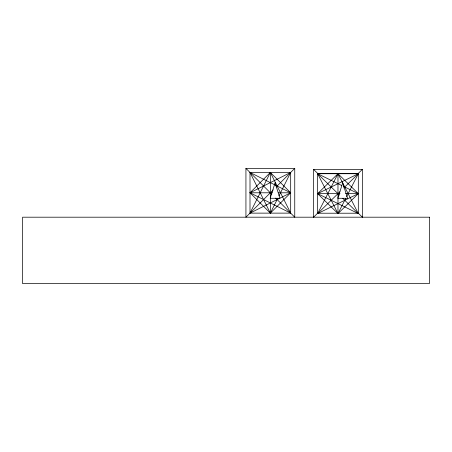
<?xml version="1.0" encoding="UTF-8"?>
<svg xmlns="http://www.w3.org/2000/svg" width="452" height="452" viewBox="0 0 452 452"><rect width="100%" height="100%" fill="white"/><g stroke="black" fill="none" stroke-linecap="round" stroke-linejoin="round"><path stroke-width="0.68" d="M278.969 195.874L290.681 172.449L250.001 192.789L290.681 213.129L270.341 172.449L250.001 213.129L290.681 213.129L290.681 172.449L250.001 172.449L250.001 213.129L290.681 192.789L270.341 172.449L250.001 192.789L270.341 213.129L290.681 192.789L250.001 172.449L270.341 213.129L277.737 198.338M346.599 196.665L358.312 173.721L317.632 193.648L358.312 213.57L337.972 173.721L317.632 213.57L358.312 193.648L337.972 173.721L317.632 193.648L337.972 213.57L358.312 193.648L343.52 186.399M343.786 187.953L358.312 173.721L317.632 173.721L337.972 213.57L345.678 198.479M273.245 189.885L245.933 217.197L245.933 168.381L294.749 168.381L294.749 217.197L275.669 198.117M276.155 186.981L294.749 168.381M313.564 217.197L317.632 213.214L358.312 213.214L362.38 217.197M313.564 217.372L313.564 169.381L317.632 173.365L358.312 173.365L362.38 169.381L362.38 217.372M339.91 191.75L317.632 213.57L317.632 173.365M313.564 169.381L362.38 169.381M250.001 192.789L272.375 192.789M278.477 192.789L290.681 192.789M317.632 193.648L340.006 193.648M345.43 193.648L358.312 193.648M341.672 185.495L317.632 173.721L339.424 195.072M342.814 198.388L358.312 213.57L358.312 173.365M245.933 168.381L271.793 194.241M337.972 173.721L337.972 213.57M270.341 172.449L270.341 213.129M275.07 182.874L270.177 198.281L279.969 198.281L275.07 182.874M342.701 182.874L337.808 198.281L347.599 198.281L342.701 182.874M429.4 217.197L22.6 217.197L22.6 283.619L429.4 283.619L429.4 217.197"/></g></svg>
